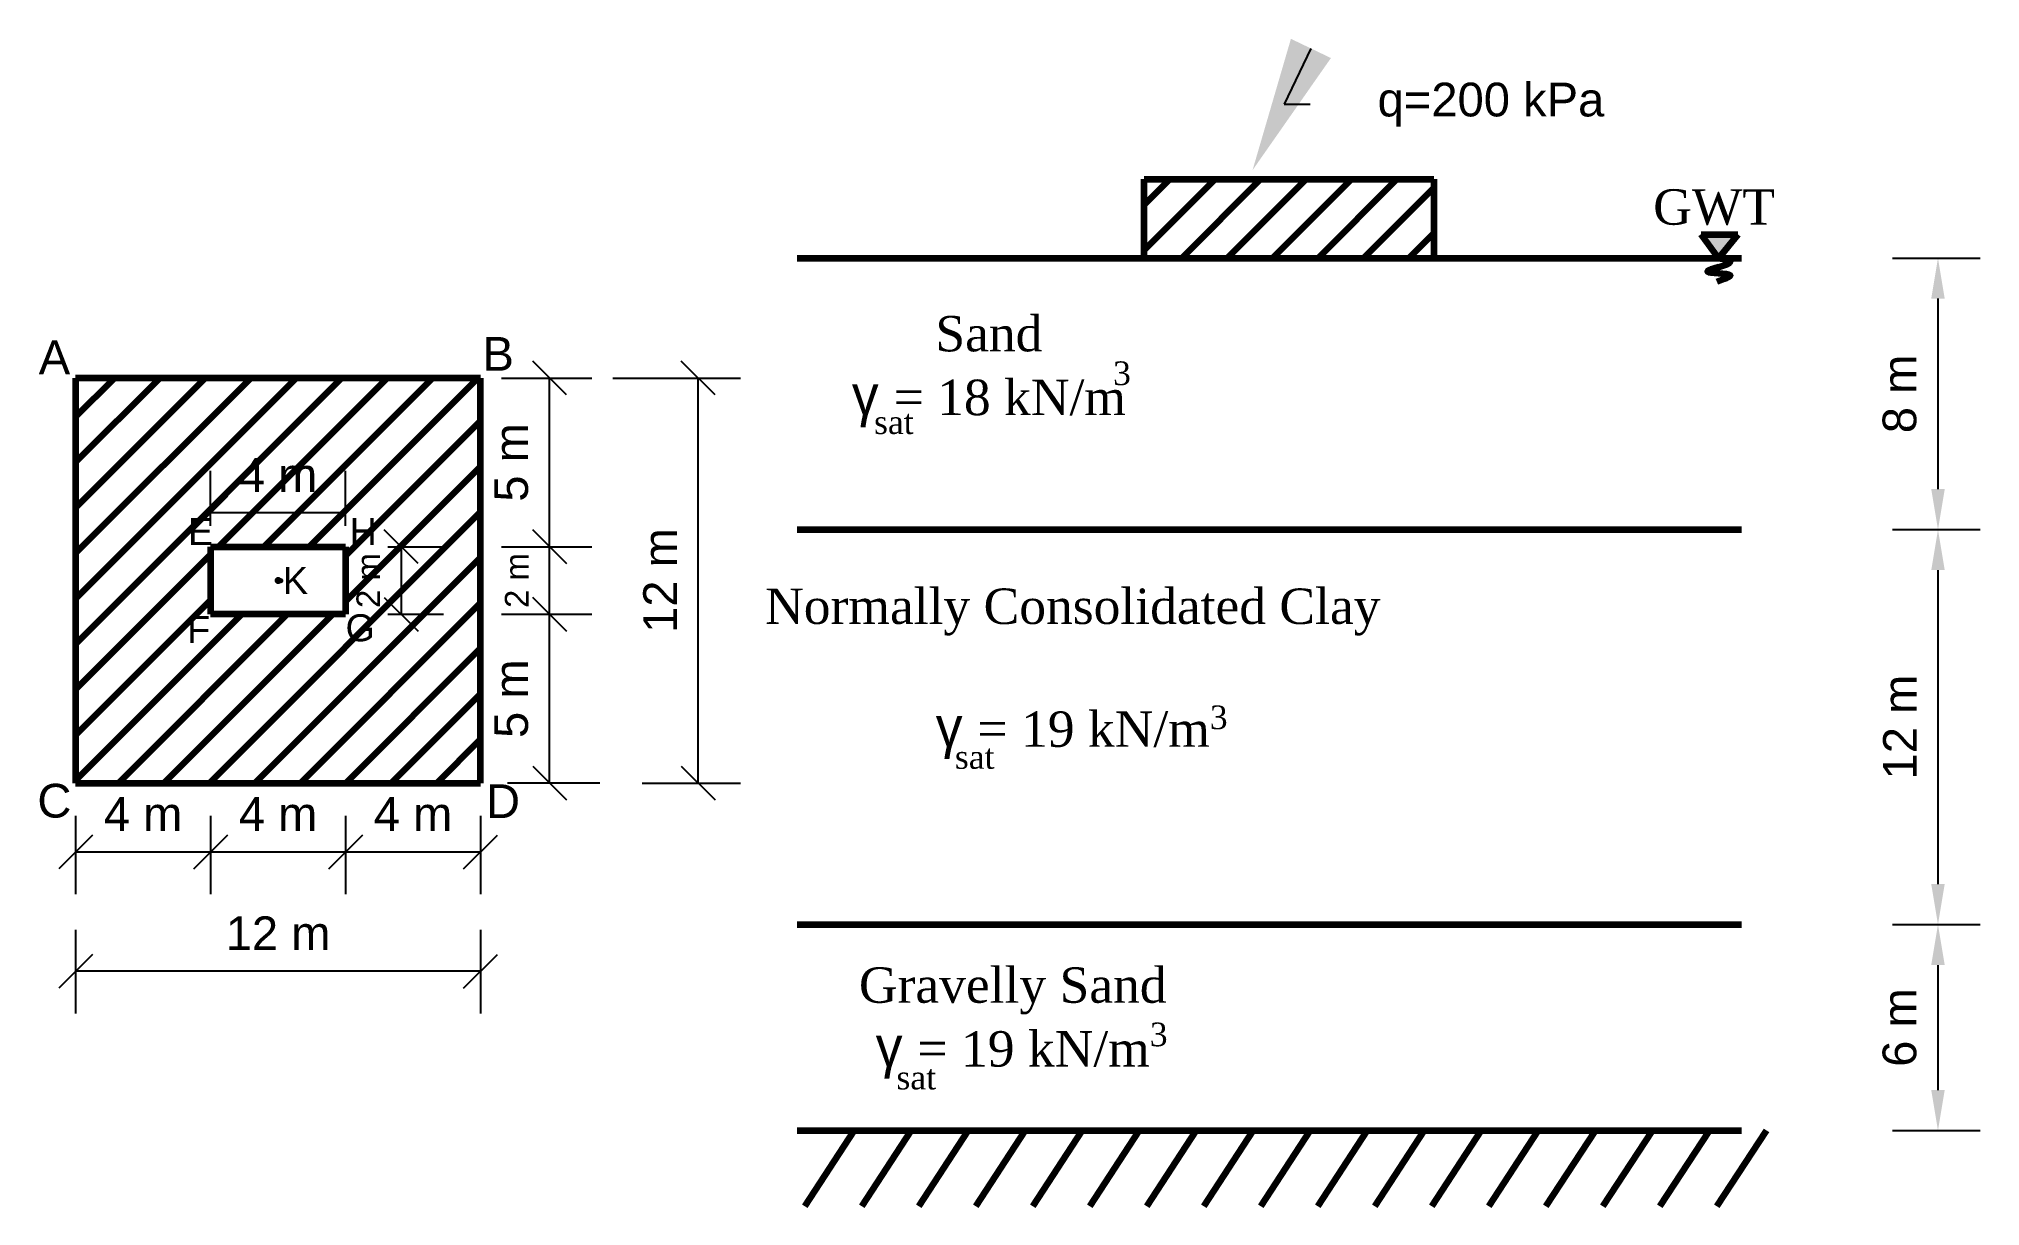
# Model space of a CAD drawing. Header units: millimetres. Extents: x 1591.6 to 1649.1, y 1621.6 to 1656.2.
import ezdxf
from ezdxf import colors
from ezdxf.entities.mleader import LeaderData, LeaderLine
from ezdxf.math import Vec2, Vec3

# ---------------------------------------------------------------- set-up
doc = ezdxf.new("R2010")
doc.units = ezdxf.units.MM
doc.styles.get("Standard").update_dxf_attribs({"font": 'arial.ttf'})
doc.styles.add('TIMES', font='times.ttf')
doc.dimstyles.new('Copy of ISO-25', dxfattribs={"dimtxt": 0.7, "dimasz": 1.2, "dimexe": 1.25, "dimexo": 0.625, "dimtad": 1, "dimtxsty": 'Standard', "dimcen": 2.5, "dimadec": 0, "dimazin": 0, "dimtfac": 1, "dimtmove": 0, "dimatfit": 3, "dimfxl": 1, "dimarcsym": 0})

# ---------------------------------------------------------------- blocks, each defined once
blk = doc.blocks.new('_Oblique')
at = {"color": 0, "linetype": 'ByBlock', "lineweight": -2}
blk.add_line((-0.5, -0.5), (0.5, 0.5), dxfattribs=at)
blk = doc.blocks.new('*D1')
at = {"color": 0, "lineweight": -2, "transparency": 16777216}
for p, q in [((1608.58, 1646.132), (1612.356, 1646.132)), ((1611.106, 1634.132), (1611.106, 1646.132)), ((1609.443, 1634.132), (1612.356, 1634.132))]:
    blk.add_line(p, q, dxfattribs=at)
at = {"layer": 'Defpoints', "color": 0, "transparency": 16777216}
for p in [(1607.955, 1646.132), (1611.106, 1646.132), (1608.818, 1634.132)]:
    blk.add_point(p, dxfattribs=at)
at = {"color": 0, "lineweight": -2, "transparency": 16777216}
for p, rotation in [((1611.106, 1646.132), 90), ((1611.106, 1634.132), 270)]:
    blk.add_blockref('_Oblique', p, dxfattribs=dict(at, rotation=rotation))
at = {"color": 0, "lineweight": 200, "transparency": 16777216, "insert": (1609.978, 1640.132), "char_height": 1, "attachment_point": 5, "rotation": 90}
blk.add_mtext('12 m', dxfattribs=at)
blk = doc.blocks.new('*D3')
at = {"color": 0, "lineweight": -2, "transparency": 16777216}
for p, q in [((1592.656, 1629.781), (1592.656, 1627.305)), ((1604.656, 1629.781), (1604.656, 1627.305)), ((1604.656, 1628.555), (1592.656, 1628.555))]:
    blk.add_line(p, q, dxfattribs=at)
at = {"layer": 'Defpoints', "color": 0, "transparency": 16777216}
for p in [(1592.656, 1630.406), (1604.656, 1630.406), (1592.656, 1628.555)]:
    blk.add_point(p, dxfattribs=at)
at = {"color": 0, "lineweight": -2, "transparency": 16777216, "rotation": 180}
blk.add_blockref('_Oblique', (1592.656, 1628.555), dxfattribs=at)
at = {"color": 0, "lineweight": -2, "transparency": 16777216}
blk.add_blockref('_Oblique', (1604.656, 1628.555), dxfattribs=at)
at = {"color": 0, "lineweight": 200, "transparency": 16777216, "insert": (1598.656, 1629.682), "char_height": 1, "attachment_point": 5}
blk.add_mtext('12 m', dxfattribs=at)
blk = doc.blocks.new('*D4')
at = {"color": 0, "lineweight": -2, "transparency": 16777216}
for p, q in [((1592.656, 1633.165), (1592.656, 1630.841)), ((1596.656, 1633.165), (1596.656, 1630.841)), ((1592.656, 1632.091), (1596.656, 1632.091))]:
    blk.add_line(p, q, dxfattribs=at)
at = {"layer": 'Defpoints', "color": 0, "transparency": 16777216}
for p in [(1592.656, 1633.79), (1596.656, 1633.79), (1596.656, 1632.091)]:
    blk.add_point(p, dxfattribs=at)
at = {"color": 0, "lineweight": -2, "transparency": 16777216, "rotation": 180}
blk.add_blockref('_Oblique', (1592.656, 1632.091), dxfattribs=at)
at = {"color": 0, "lineweight": -2, "transparency": 16777216}
blk.add_blockref('_Oblique', (1596.656, 1632.091), dxfattribs=at)
at = {"color": 0, "lineweight": 200, "transparency": 16777216, "insert": (1594.656, 1633.216), "char_height": 1, "attachment_point": 5}
blk.add_mtext('4 m', dxfattribs=at)
blk = doc.blocks.new('*D5')
at = {"color": 0, "lineweight": -2, "transparency": 16777216}
for p, q in [((1596.656, 1633.165), (1596.656, 1630.841)), ((1600.656, 1633.165), (1600.656, 1630.841)), ((1596.656, 1632.091), (1600.656, 1632.091))]:
    blk.add_line(p, q, dxfattribs=at)
at = {"layer": 'Defpoints', "color": 0, "transparency": 16777216}
for p in [(1596.656, 1633.79), (1600.656, 1633.79), (1600.656, 1632.091)]:
    blk.add_point(p, dxfattribs=at)
at = {"color": 0, "lineweight": -2, "transparency": 16777216, "rotation": 180}
blk.add_blockref('_Oblique', (1596.656, 1632.091), dxfattribs=at)
at = {"color": 0, "lineweight": -2, "transparency": 16777216}
blk.add_blockref('_Oblique', (1600.656, 1632.091), dxfattribs=at)
at = {"color": 0, "lineweight": 200, "transparency": 16777216, "insert": (1598.656, 1633.216), "char_height": 1, "attachment_point": 5}
blk.add_mtext('4 m', dxfattribs=at)
blk = doc.blocks.new('*D6')
at = {"color": 0, "lineweight": -2, "transparency": 16777216}
for p, q in [((1600.656, 1633.165), (1600.656, 1630.841)), ((1604.656, 1633.165), (1604.656, 1630.841)), ((1600.656, 1632.091), (1604.656, 1632.091))]:
    blk.add_line(p, q, dxfattribs=at)
at = {"layer": 'Defpoints', "color": 0, "transparency": 16777216}
for p in [(1600.656, 1633.79), (1604.656, 1633.79), (1604.656, 1632.091)]:
    blk.add_point(p, dxfattribs=at)
at = {"color": 0, "lineweight": -2, "transparency": 16777216, "rotation": 180}
blk.add_blockref('_Oblique', (1600.656, 1632.091), dxfattribs=at)
at = {"color": 0, "lineweight": -2, "transparency": 16777216}
blk.add_blockref('_Oblique', (1604.656, 1632.091), dxfattribs=at)
at = {"color": 0, "lineweight": 200, "transparency": 16777216, "insert": (1602.656, 1633.216), "char_height": 1, "attachment_point": 5}
blk.add_mtext('4 m', dxfattribs=at)
blk = doc.blocks.new('*D7')
at = {"color": 0, "lineweight": -2, "transparency": 16777216}
for p, q in [((1596.656, 1641.757), (1596.656, 1643.384)), ((1600.656, 1641.757), (1600.656, 1643.384)), ((1600.656, 1642.134), (1596.656, 1642.134))]:
    blk.add_line(p, q, dxfattribs=at)
at = {"layer": 'Defpoints', "color": 0, "transparency": 16777216}
for p in [(1596.656, 1642.134), (1596.656, 1641.132), (1600.656, 1641.132)]:
    blk.add_point(p, dxfattribs=at)
at = {"color": 0, "lineweight": -2, "transparency": 16777216, "rotation": 180}
blk.add_blockref('_Oblique', (1596.656, 1642.134), dxfattribs=at)
at = {"color": 0, "lineweight": -2, "transparency": 16777216}
blk.add_blockref('_Oblique', (1600.656, 1642.134), dxfattribs=at)
at = {"color": 0, "lineweight": 200, "transparency": 16777216, "insert": (1598.656, 1643.259), "char_height": 1, "attachment_point": 5}
blk.add_mtext('4 m', dxfattribs=at)
blk = doc.blocks.new('*D8')
at = {"color": 0, "lineweight": -2, "transparency": 16777216}
for p, q in [((1601.906, 1641.132), (1603.555, 1641.132)), ((1602.305, 1641.132), (1602.305, 1639.132)), ((1601.906, 1639.132), (1603.555, 1639.132))]:
    blk.add_line(p, q, dxfattribs=at)
at = {"layer": 'Defpoints', "color": 0, "transparency": 16777216}
for p in [(1601.281, 1641.132), (1601.281, 1639.132), (1602.305, 1639.132)]:
    blk.add_point(p, dxfattribs=at)
at = {"color": 0, "lineweight": -2, "transparency": 16777216}
for p, rotation in [((1602.305, 1641.132), 90), ((1602.305, 1639.132), 270)]:
    blk.add_blockref('_Oblique', p, dxfattribs=dict(at, rotation=rotation))
at = {"color": 0, "lineweight": 200, "transparency": 16777216, "insert": (1601.329, 1640.132), "char_height": 0.7, "attachment_point": 5, "rotation": 90}
blk.add_mtext('2 m', dxfattribs=at)
blk = doc.blocks.new('*D9')
at = {"color": 0, "lineweight": -2, "transparency": 16777216}
for p, q in [((1605.281, 1639.132), (1607.955, 1639.132)), ((1606.705, 1634.132), (1606.705, 1639.132)), ((1608.193, 1634.132), (1605.455, 1634.132))]:
    blk.add_line(p, q, dxfattribs=at)
at = {"layer": 'Defpoints', "color": 0, "transparency": 16777216}
for p in [(1604.656, 1639.132), (1606.705, 1639.132), (1608.818, 1634.132)]:
    blk.add_point(p, dxfattribs=at)
at = {"color": 0, "lineweight": -2, "transparency": 16777216}
for p, rotation in [((1606.705, 1639.132), 90), ((1606.705, 1634.132), 270)]:
    blk.add_blockref('_Oblique', p, dxfattribs=dict(at, rotation=rotation))
at = {"color": 0, "lineweight": 200, "transparency": 16777216, "insert": (1605.571, 1636.632), "char_height": 1, "attachment_point": 5, "rotation": 90}
blk.add_mtext('5 m', dxfattribs=at)
blk = doc.blocks.new('*D10')
at = {"color": 0, "lineweight": -2, "transparency": 16777216}
for p, q in [((1605.281, 1641.132), (1607.955, 1641.132)), ((1606.705, 1639.132), (1606.705, 1641.132)), ((1605.281, 1639.132), (1607.955, 1639.132))]:
    blk.add_line(p, q, dxfattribs=at)
at = {"layer": 'Defpoints', "color": 0, "transparency": 16777216}
for p in [(1604.656, 1641.132), (1606.705, 1641.132), (1604.656, 1639.132)]:
    blk.add_point(p, dxfattribs=at)
at = {"color": 0, "lineweight": -2, "transparency": 16777216}
for p, rotation in [((1606.705, 1641.132), 90), ((1606.705, 1639.132), 270)]:
    blk.add_blockref('_Oblique', p, dxfattribs=dict(at, rotation=rotation))
at = {"color": 0, "lineweight": 200, "transparency": 16777216, "insert": (1605.728, 1640.132), "char_height": 0.7, "attachment_point": 5, "rotation": 90}
blk.add_mtext('2 m', dxfattribs=at)
blk = doc.blocks.new('*D11')
at = {"color": 0, "lineweight": -2, "transparency": 16777216}
for p, q in [((1605.281, 1646.132), (1607.955, 1646.132)), ((1606.705, 1641.132), (1606.705, 1646.132)), ((1605.281, 1641.132), (1607.955, 1641.132))]:
    blk.add_line(p, q, dxfattribs=at)
at = {"layer": 'Defpoints', "color": 0, "transparency": 16777216}
for p in [(1604.656, 1646.132), (1606.705, 1646.132), (1604.656, 1641.132)]:
    blk.add_point(p, dxfattribs=at)
at = {"color": 0, "lineweight": -2, "transparency": 16777216}
for p, rotation in [((1606.705, 1646.132), 90), ((1606.705, 1641.132), 270)]:
    blk.add_blockref('_Oblique', p, dxfattribs=dict(at, rotation=rotation))
at = {"color": 0, "lineweight": 200, "transparency": 16777216, "insert": (1605.571, 1643.632), "char_height": 1, "attachment_point": 5, "rotation": 90}
blk.add_mtext('5 m', dxfattribs=at)
blk = doc.blocks.new('*D12')
at = {"color": 0, "lineweight": -2, "transparency": 16777216}
for p, q in [((1646.499, 1649.683), (1649.098, 1649.683)), ((1647.848, 1648.483), (1647.848, 1642.84)), ((1646.499, 1641.64), (1649.098, 1641.64))]:
    blk.add_line(p, q, dxfattribs=at)
at = {"color": 0, "transparency": 16777216}
for points in [[(1647.648, 1648.483), (1648.048, 1648.483), (1647.848, 1649.683)], [(1647.648, 1642.84), (1648.048, 1642.84), (1647.848, 1641.64)]]:
    blk.add_solid(points, dxfattribs=at)
at = {"layer": 'Defpoints', "color": 0, "transparency": 16777216}
for p in [(1645.874, 1649.683), (1645.874, 1641.64), (1647.848, 1641.64)]:
    blk.add_point(p, dxfattribs=at)
at = {"color": 0, "lineweight": 200, "transparency": 16777216, "insert": (1646.713, 1645.661), "char_height": 1, "attachment_point": 5, "rotation": 90}
blk.add_mtext('8 m', dxfattribs=at)
blk = doc.blocks.new('*D13')
at = {"color": 0, "lineweight": -2, "transparency": 16777216}
for p, q in [((1646.499, 1641.64), (1649.098, 1641.64)), ((1647.848, 1640.44), (1647.848, 1631.141)), ((1646.499, 1629.941), (1649.098, 1629.941))]:
    blk.add_line(p, q, dxfattribs=at)
at = {"color": 0, "transparency": 16777216}
for points in [[(1647.648, 1640.44), (1648.048, 1640.44), (1647.848, 1641.64)], [(1647.648, 1631.141), (1648.048, 1631.141), (1647.848, 1629.941)]]:
    blk.add_solid(points, dxfattribs=at)
at = {"layer": 'Defpoints', "color": 0, "transparency": 16777216}
for p in [(1645.874, 1641.64), (1645.874, 1629.941), (1647.848, 1629.941)]:
    blk.add_point(p, dxfattribs=at)
at = {"color": 0, "lineweight": 200, "transparency": 16777216, "insert": (1646.721, 1635.791), "char_height": 1, "attachment_point": 5, "rotation": 90}
blk.add_mtext('12 m', dxfattribs=at)
blk = doc.blocks.new('*D14')
at = {"color": 0, "lineweight": -2, "transparency": 16777216}
for p, q in [((1646.499, 1629.941), (1649.098, 1629.941)), ((1647.848, 1628.741), (1647.848, 1625.036)), ((1646.499, 1623.836), (1649.098, 1623.836))]:
    blk.add_line(p, q, dxfattribs=at)
at = {"color": 0, "transparency": 16777216}
for points in [[(1647.648, 1628.741), (1648.048, 1628.741), (1647.848, 1629.941)], [(1647.648, 1625.036), (1648.048, 1625.036), (1647.848, 1623.836)]]:
    blk.add_solid(points, dxfattribs=at)
at = {"layer": 'Defpoints', "color": 0, "transparency": 16777216}
for p in [(1645.874, 1629.941), (1645.874, 1623.836), (1647.848, 1623.836)]:
    blk.add_point(p, dxfattribs=at)
at = {"color": 0, "lineweight": 200, "transparency": 16777216, "insert": (1646.713, 1626.889), "char_height": 1, "attachment_point": 5, "rotation": 90}
blk.add_mtext('6 m', dxfattribs=at)

msp = doc.modelspace()

# ---------------------------------------------------------------- hatches: boundary and pattern name
at = {"lineweight": 200, "ltscale": 0.5}
h = msp.add_hatch(dxfattribs=at)
h.set_pattern_fill('ANSI31', color=256, scale=0.3)
h.paths.add_polyline_path([(1632.907, 1652.021), (1624.326, 1652.021), (1624.326, 1649.683), (1632.907, 1649.683)])
h = msp.add_hatch(color=256)
h.dxf.hatch_style = 1
h.paths.add_polyline_path([(1641.913, 1650.384), (1640.832, 1650.384), (1641.342, 1649.683)])
at = {"lineweight": 200}
h = msp.add_hatch(dxfattribs=at)
h.set_pattern_fill('ANSI31', color=256, scale=0.3)
h.set_pattern_definition([(45, (4.7384, -3.5513), (-0.6735192, 0.6735192), [])])
h.paths.add_polyline_path([(1604.656, 1634.132), (1604.656, 1646.132), (1592.656, 1646.132), (1592.656, 1634.132), (1596.656, 1634.132)])
h.paths.add_polyline_path([(1596.656, 1639.132), (1596.656, 1641.132), (1600.656, 1641.132), (1600.656, 1639.132)], flags=16)
h.paths.add_polyline_path([(1597.278, 1642.214), (1600.106, 1642.214), (1600.106, 1644.274), (1597.278, 1644.274)], flags=24)
h.paths.add_polyline_path([(1602.062, 1639.159), (1602.062, 1641.139), (1600.619, 1641.139), (1600.619, 1639.159)], flags=24)
h.paths.add_polyline_path([(1598.288, 1639.524), (1599.006, 1639.524), (1599.006, 1641.462), (1598.288, 1641.462)], flags=24)
h.paths.add_polyline_path([(1598.517, 1639.298), (1599.662, 1639.298), (1599.662, 1640.946), (1598.517, 1640.946)], flags=8)
h.paths.add_polyline_path([(1600.485, 1640.747), (1601.692, 1640.747), (1601.692, 1642.396), (1600.485, 1642.396)], flags=24)
h.paths.add_polyline_path([(1600.396, 1637.881), (1601.666, 1637.881), (1601.666, 1639.53), (1600.396, 1639.53)], flags=24)
h.paths.add_polyline_path([(1595.672, 1637.845), (1596.754, 1637.845), (1596.754, 1639.494), (1595.672, 1639.494)], flags=24)
h.paths.add_polyline_path([(1595.697, 1640.75), (1596.843, 1640.75), (1596.843, 1642.399), (1595.697, 1642.399)], flags=24)

# ---------------------------------------------------------------- linework, layer by layer
for p, q in [((1624.326, 1649.683), (1624.326, 1652.021)), ((1624.326, 1652.021), (1632.907, 1652.021)), ((1632.907, 1652.021), (1632.907, 1649.683)), ((1641.342, 1649.683), (1640.832, 1650.384)), ((1640.832, 1650.384), (1641.913, 1650.384)), ((1641.913, 1650.384), (1641.342, 1649.683)), ((1614.038, 1649.683), (1642.024, 1649.683)), ((1592.656, 1646.132), (1592.656, 1634.132)), ((1604.656, 1646.132), (1592.656, 1646.132)), ((1604.656, 1634.132), (1604.656, 1646.132)), ((1614.038, 1641.64), (1642.024, 1641.64)), ((1596.656, 1641.132), (1600.656, 1641.132)), ((1596.656, 1641.132), (1596.656, 1639.132)), ((1600.656, 1641.132), (1600.656, 1639.132)), ((1600.656, 1639.132), (1596.656, 1639.132)), ((1592.656, 1634.132), (1604.656, 1634.132)), ((1592.656, 1634.132), (1596.656, 1634.132)), ((1614.038, 1629.941), (1642.024, 1629.941)), ((1614.038, 1623.836), (1642.024, 1623.836)), ((1615.728, 1623.836), (1614.264, 1621.597)), ((1617.418, 1623.836), (1615.954, 1621.597)), ((1619.107, 1623.836), (1617.643, 1621.597)), ((1620.797, 1623.836), (1619.333, 1621.597)), ((1622.487, 1623.836), (1621.023, 1621.597)), ((1624.177, 1623.836), (1622.712, 1621.597)), ((1625.866, 1623.836), (1624.402, 1621.597)), ((1627.556, 1623.836), (1626.092, 1621.597)), ((1629.246, 1623.836), (1627.781, 1621.597)), ((1630.935, 1623.836), (1629.471, 1621.597)), ((1632.625, 1623.836), (1631.161, 1621.597)), ((1634.315, 1623.836), (1632.85, 1621.597)), ((1636.004, 1623.836), (1634.54, 1621.597)), ((1637.694, 1623.836), (1636.23, 1621.597)), ((1639.384, 1623.836), (1637.92, 1621.597)), ((1641.073, 1623.836), (1639.609, 1621.597)), ((1642.763, 1623.836), (1641.299, 1621.597))]:
    msp.add_line(p, q, dxfattribs=at)
msp.add_spline([(1641.342, 1649.683), (1641.693, 1649.573), (1641.013, 1649.288), (1641.693, 1649.179), (1641.299, 1648.982)], degree=3, dxfattribs=at)
msp.add_point((1598.656, 1640.132), dxfattribs=at)

# ---------------------------------------------------------------- texts
at = {"lineweight": 200, "attachment_point": 5, "style": 'TIMES'}
for s, insert, char_height in [('GWT', (1641.214, 1651.188), 1.05), ('Sand\\P{\\fSymbol|b0|i0|c2|p18;\\H1.133x;g \\fTimes New Roman|b0|i0|c162|p18;\\H0.8826x;= 18 kN/m}', (1619.722, 1646.323), 1.05), ('{\\fTimes New Roman|b0|i0|c162|p18;3}', (1623.666, 1646.269), 0.7), ('sat', (1616.905, 1644.818), 0.7), ('Normally Consolidated Clay\\P \\P{\\fSymbol|b0|i0|c2|p18;\\H1.133x;g \\fTimes New Roman|b0|i0|c162|p18;\\H0.8826x;= 19 kN/m}', (1622.208, 1637.372), 1.05), ('{\\fTimes New Roman|b0|i0|c162|p18;3}', (1626.532, 1636.075), 0.7), ('sat', (1619.302, 1634.9), 0.7), ('Gravelly Sand \\P{\\fSymbol|b0|i0|c2|p18;\\H1.133x;g \\fTimes New Roman|b0|i0|c162|p18;\\H0.8826x;= 19 kN/m}', (1620.429, 1627.024), 1.05), ('{\\fTimes New Roman|b0|i0|c162|p18;3}', (1624.753, 1626.681), 0.7), ('sat', (1617.569, 1625.402), 0.7)]:
    msp.add_mtext(s, dxfattribs=dict(at, insert=insert, char_height=char_height))
at = {"lineweight": 200, "attachment_point": 1}
for s, insert, char_height in [('A', (1591.564, 1647.246), 1), ('B', (1604.714, 1647.347), 1), ('E', (1595.986, 1641.987), 0.8), ('H', (1600.775, 1641.984), 0.8), ('K', (1598.799, 1640.535), 0.8), ('{\\fCalibri|b0|i0|c0|p34;.}', (1598.581, 1640.862), 0.8), ('G', (1600.656, 1639.132), 0.8), ('F', (1595.963, 1639.082), 0.8), ('C', (1591.523, 1634.109), 1), ('D', (1604.82, 1634.095), 1)]:
    msp.add_mtext_dynamic_manual_height_columns(s, width=1.06777, gutter_width=12.5, heights=[0], dxfattribs=dict(at, insert=insert, char_height=char_height))

# ---------------------------------------------------------------- dimensions: what is measured, and where the dimension line sits
at = {"lineweight": 200}
for base, p1, p2, text, override, picture, middle in [((1647.848, 1641.64), (1645.874, 1649.683), (1645.874, 1641.64), '8 m', {"dimtxt": 1, "dimpost": ' m'}, '*D12', (1646.713, 1645.661)), ((1647.848, 1629.941), (1645.874, 1641.64), (1645.874, 1629.941), '12 m', {"dimtxt": 1, "dimpost": ' m', "dimtmove": 1}, '*D13', (1646.721, 1635.791)), ((1647.848, 1623.836), (1645.874, 1629.941), (1645.874, 1623.836), '6 m', {"dimtxt": 1, "dimpost": ' m', "dimtmove": 1}, '*D14', (1646.713, 1626.889))]:
    dim = msp.add_linear_dim(base=base, p1=p1, p2=p2, angle=90, text=text, dimstyle='Copy of ISO-25', override=override, dxfattribs=at)
    dim.commit()
    dim.dimension.update_dxf_attribs({"geometry": picture, "text_midpoint": middle})
for base, p1, p2, override, picture, middle in [((1606.705, 1646.132), (1604.656, 1641.132), (1604.656, 1646.132), {"dimtxt": 1, "dimasz": 1, "dimpost": ' m', "dimblk1": 'Oblique', "dimblk2": 'Oblique', "dimsah": 1, "dimtmove": 1}, '*D11', (1605.571, 1643.632)), ((1606.705, 1639.132), (1608.818, 1634.132), (1604.656, 1639.132), {"dimtxt": 1, "dimasz": 1, "dimpost": ' m', "dimblk1": 'Oblique', "dimblk2": 'Oblique', "dimsah": 1}, '*D9', (1605.571, 1636.632))]:
    dim = msp.add_linear_dim(base=base, p1=p1, p2=p2, angle=90, dimstyle='Copy of ISO-25', override=override, dxfattribs=at)
    dim.commit()
    dim.dimension.update_dxf_attribs({"geometry": picture, "text_midpoint": middle})
for base, p1, p2, override, picture, middle in [((1611.106, 1646.132), (1608.818, 1634.132), (1607.955, 1646.132), {"dimtxt": 1, "dimasz": 1, "dimpost": ' m', "dimblk1": 'Oblique', "dimblk2": 'Oblique', "dimsah": 1}, '*D1', (1611.106, 1640.132)), ((1602.305, 1639.132), (1601.281, 1641.132), (1601.281, 1639.132), {"dimtxt": 0.7, "dimasz": 1, "dimpost": ' m', "dimblk1": 'Oblique', "dimblk2": 'Oblique', "dimsah": 1}, '*D8', (1602.305, 1640.132)), ((1606.705, 1641.132), (1604.656, 1639.132), (1604.656, 1641.132), {"dimtxt": 0.7, "dimasz": 1, "dimpost": ' m', "dimblk1": 'Oblique', "dimblk2": 'Oblique', "dimsah": 1, "dimtmove": 1}, '*D10', (1606.705, 1640.132))]:
    dim = msp.add_linear_dim(base=base, p1=p1, p2=p2, angle=90, dimstyle='Copy of ISO-25', override=override, dxfattribs=at)
    dim.commit()
    dim.dimension.update_dxf_attribs({"geometry": picture, "text_midpoint": middle, "dimtype": 160})
for base, p1, p2, override, picture, middle in [((1596.656, 1642.134), (1600.656, 1641.132), (1596.656, 1641.132), {"dimtxt": 1, "dimasz": 1, "dimpost": ' m', "dimblk1": 'Oblique', "dimblk2": 'Oblique', "dimsah": 1}, '*D7', (1598.656, 1643.259)), ((1596.656, 1632.091), (1592.656, 1633.79), (1596.656, 1633.79), {"dimtxt": 1, "dimasz": 1, "dimpost": ' m', "dimblk1": 'Oblique', "dimblk2": 'Oblique', "dimsah": 1}, '*D4', (1594.656, 1633.216)), ((1600.656, 1632.091), (1596.656, 1633.79), (1600.656, 1633.79), {"dimtxt": 1, "dimasz": 1, "dimpost": ' m', "dimblk1": 'Oblique', "dimblk2": 'Oblique', "dimsah": 1, "dimtmove": 1}, '*D5', (1598.656, 1633.216)), ((1604.656, 1632.091), (1600.656, 1633.79), (1604.656, 1633.79), {"dimtxt": 1, "dimasz": 1, "dimpost": ' m', "dimblk1": 'Oblique', "dimblk2": 'Oblique', "dimsah": 1, "dimtmove": 1}, '*D6', (1602.656, 1633.216))]:
    dim = msp.add_linear_dim(base=base, p1=p1, p2=p2, dimstyle='Copy of ISO-25', override=override, dxfattribs=at)
    dim.commit()
    dim.dimension.update_dxf_attribs({"geometry": picture, "text_midpoint": middle})
dim = msp.add_linear_dim(base=(1592.656, 1628.555), p1=(1604.656, 1630.406), p2=(1592.656, 1630.406), dimstyle='Copy of ISO-25', override={"dimtxt": 1, "dimasz": 1, "dimpost": ' m', "dimblk1": 'Oblique', "dimblk2": 'Oblique', "dimsah": 1}, dxfattribs=at)
dim.commit()
dim.dimension.update_dxf_attribs({"geometry": '*D3', "text_midpoint": (1598.656, 1628.555), "dimtype": 160})

# ---------------------------------------------------------------- leaders
ml = msp.add_multileader_mtext('Standard', dxfattribs=at)
ml.set_content('q=200 kPa', color=256)
ml.set_leader_properties()
ml.build(insert=Vec2(0, 0))
ctx = ml.context
ctx.base_point, ctx.char_height, ctx.plane_origin = Vec3(1629.241, 1654.243), 1, Vec3(1627.535, 1652.29)
notes = []
notes.append((ctx, [(0, (1, 1, 0), (1628.472, 1654.243), (1, 0), 0.769, [(0, [(1627.535, 1652.29)], 0, [])])]))
ctx.mtext.insert, ctx.mtext.flow_direction = Vec3(1631.241, 1654.882), 5
for ctx, leaders in notes:
    for number, flags, end, landing, length, lines in leaders:
        leader = LeaderData()
        leader.index, (leader.has_last_leader_line, leader.has_dogleg_vector, leader.attachment_direction) = number, flags
        leader.last_leader_point, leader.dogleg_vector, leader.dogleg_length = Vec3(end), Vec3(landing), length
        for number, points, colour, breaks in lines:
            line = LeaderLine()
            line.index, line.vertices, line.color, line.breaks = number, Vec3.list(points), colors.encode_raw_color(colour), breaks
            leader.lines.append(line)
        ctx.leaders.append(leader)

doc.saveas('drawing.dxf')
